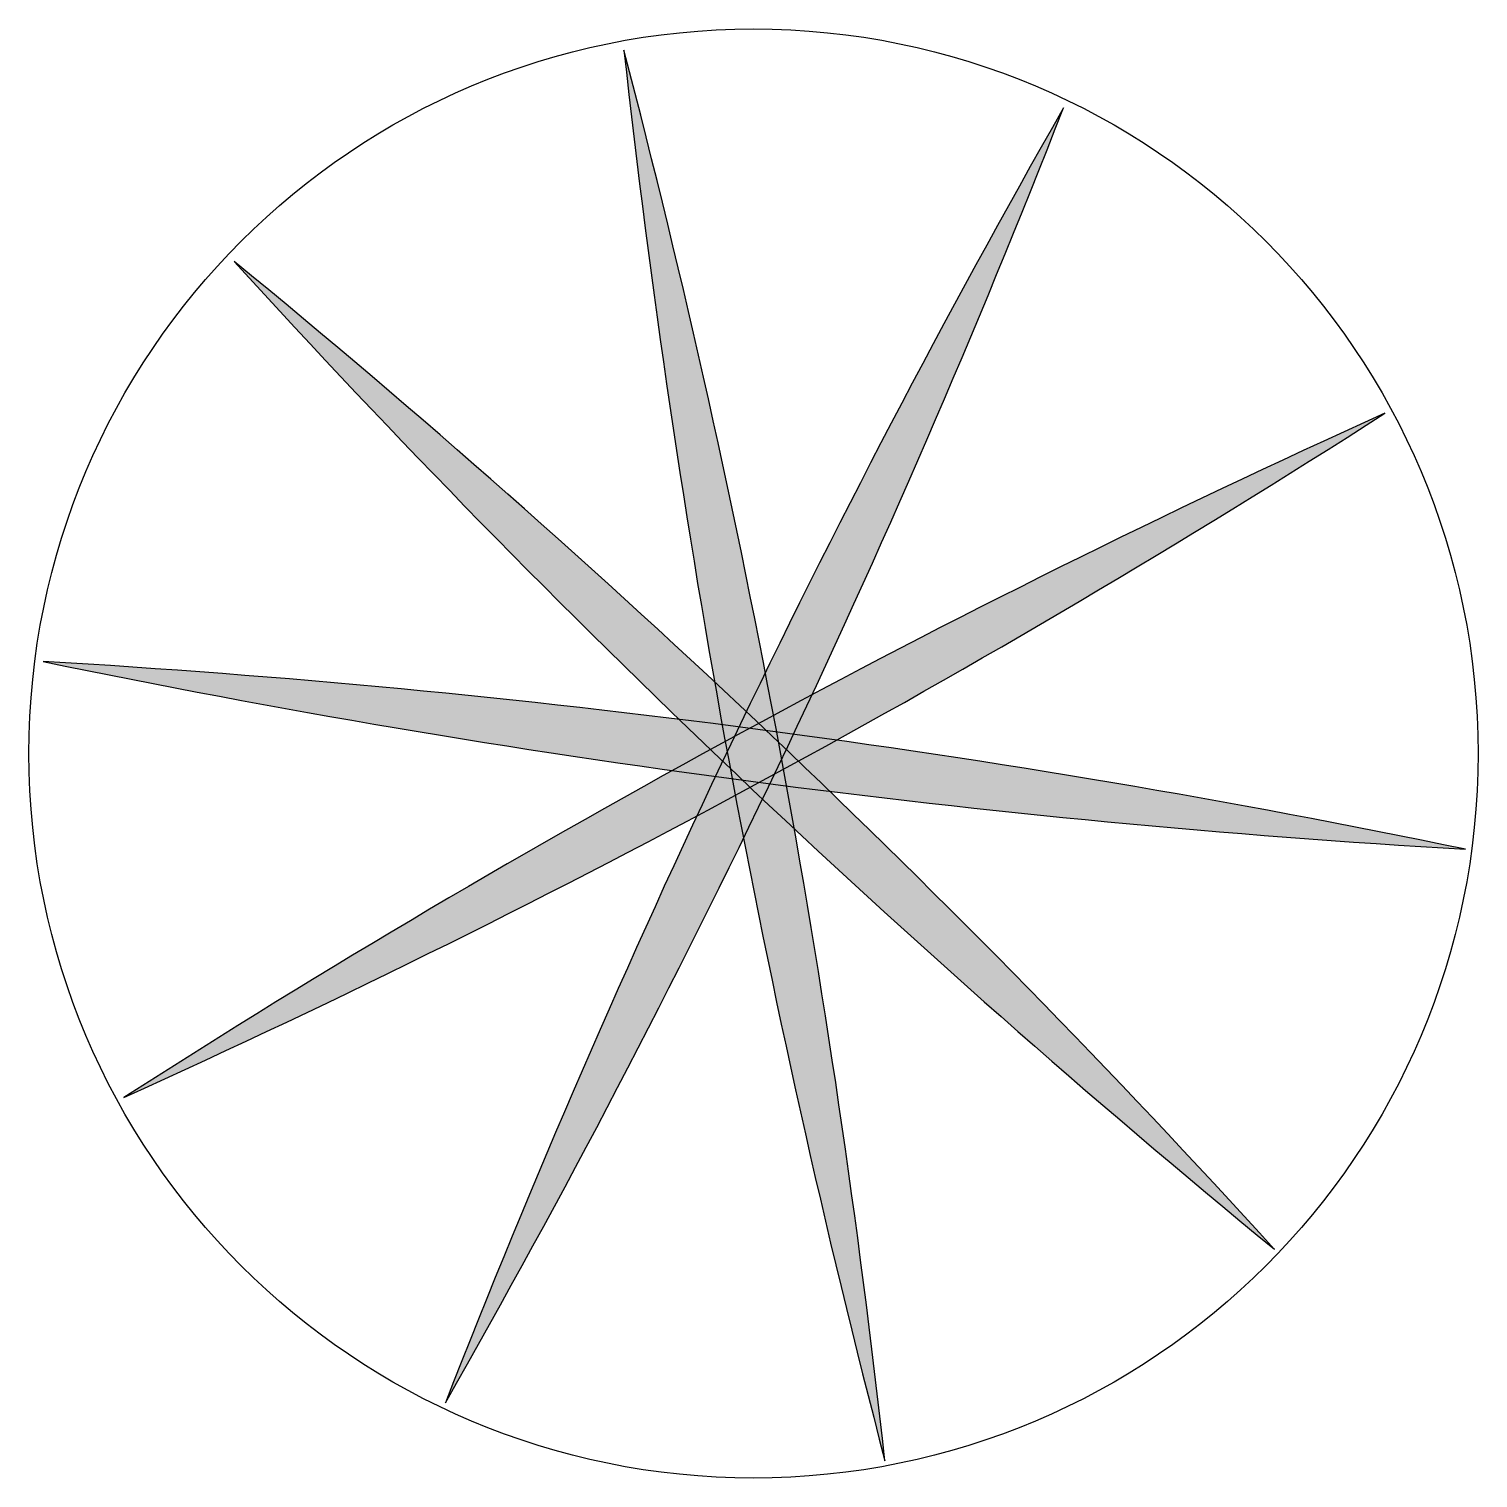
# Model space of a CAD drawing. Extents: x -1 to 1, y -1 to 1.
import ezdxf

# ---------------------------------------------------------------- set-up
doc = ezdxf.new("R2010")
doc.units = 0
doc.header["$LTSCALE"] = 0.01
doc.header["$MEASUREMENT"] = 0
doc.layers.get('0').update_dxf_attribs({"lineweight": 20})

msp = doc.modelspace()

# ---------------------------------------------------------------- hatches: boundary and pattern name
at = {"linetype": 'ByBlock', "lineweight": -2}
h = msp.add_hatch(color=0, dxfattribs=at)
edge = h.paths.add_edge_path()
edge.add_arc((-13.3219, -2.4679), 13.5854, 6.30395, 14.66284)
edge.add_arc((13.3244, 2.4627), 13.5854, 186.30395, 194.66284)
h = msp.add_hatch(color=0, dxfattribs=at)
edge = h.paths.add_edge_path()
edge.add_arc((12.229, -5.8392), 13.5854, 150.30395, 158.66284)
edge.add_arc((-12.2264, 5.8341), 13.5854, 330.30395, 338.66284)
h = msp.add_hatch(color=0, dxfattribs=at)
edge = h.paths.add_edge_path()
edge.add_arc((9.3308, 9.8231), 13.5854, 222.30395, 230.66284)
edge.add_arc((-9.3283, -9.8282), 13.5854, 402.30395, 410.66284)
h = msp.add_hatch(color=0, dxfattribs=at)
edge = h.paths.add_edge_path()
edge.add_arc((-6.4604, 11.9067), 13.5854, 294.30395, 302.66284)
edge.add_arc((6.463, -11.9118), 13.5854, 474.30395, 482.66284)
h = msp.add_hatch(color=0, dxfattribs=at)
edge = h.paths.add_edge_path()
edge.add_arc((-1.7712, -13.4354), 13.5854, 78.30395, 86.66284)
edge.add_arc((1.7737, 13.4303), 13.5854, 258.30395, 266.66284)

# ---------------------------------------------------------------- linework, layer by layer
at = {"color": 0, "linetype": 'ByBlock', "lineweight": -2}
msp.add_circle((0, 0), 1, dxfattribs=at)
for centre, start, end in [((-13.3219, -2.4679), 6.30395, 14.66284), ((13.3244, 2.4627), 186.30395, 194.66284), ((12.229, -5.8392), 150.30395, 158.66284), ((-12.2264, 5.8341), 330.30395, 338.66284), ((9.3308, 9.8231), 222.30395, 230.66284), ((-9.3283, -9.8282), 42.30395, 50.66284), ((-6.4604, 11.9067), 294.30395, 302.66284), ((6.463, -11.9118), 114.30395, 122.66284), ((-1.7712, -13.4354), 78.30395, 86.66284), ((1.7737, 13.4303), 258.30395, 266.66284)]:
    msp.add_arc(centre, 13.5854, start, end, dxfattribs=at)

doc.saveas('drawing.dxf')
